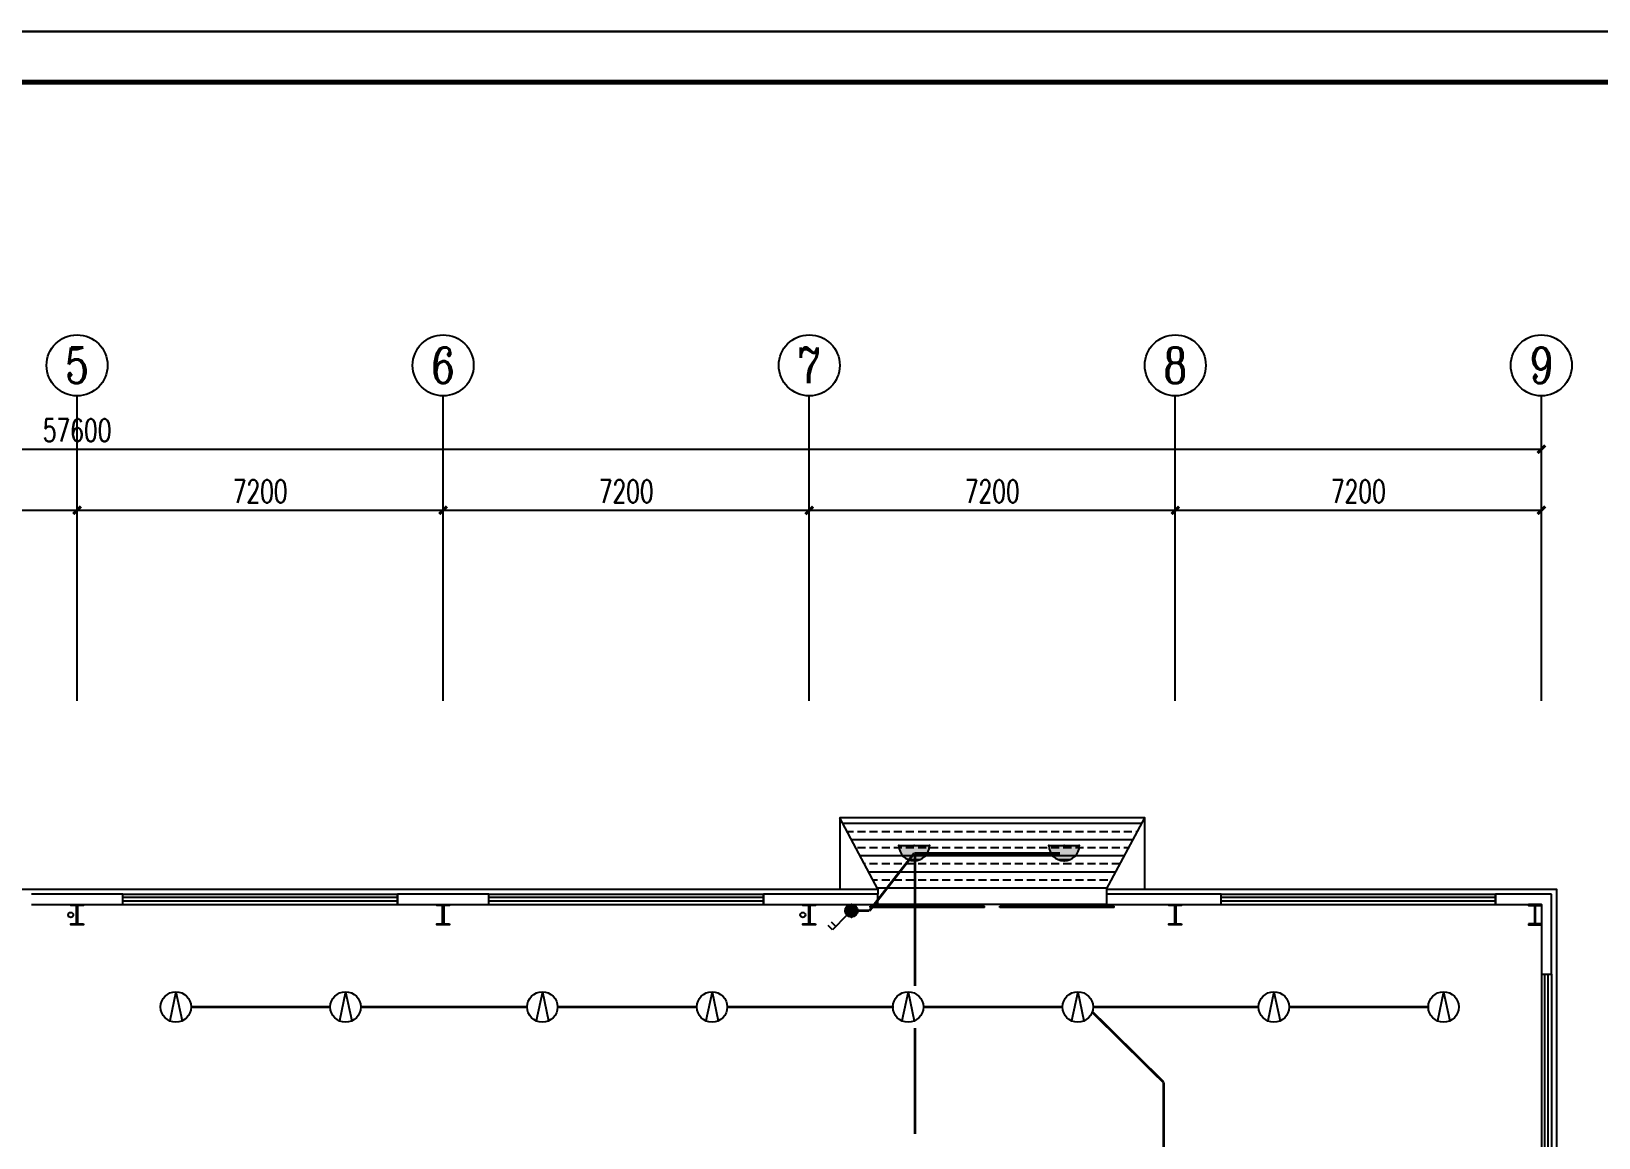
# Model space of a CAD drawing. Extents: x 12152 to 491505, y 111028 to 412681.
# Drawn here: x 65920 to 96747, y 209407 to 231162 of the extents above; entities that cross this region are included whole.
import ezdxf
from ezdxf.enums import TextEntityAlignment as Align

# ---------------------------------------------------------------- set-up
doc = ezdxf.new("R2010")
doc.units = 0
doc.header["$LTSCALE"] = 1000
doc.header["$MEASUREMENT"] = 0
for name, color, linetype in [('AXIS', 3, 'Continuous'), ('AXIS_TEXT', 7, 'Continuous'), ('COLUMN', 9, 'Continuous'), ('EQUIP-照明', 3, 'Continuous'), ('GROUND', 2, 'Continuous'), ('PUB_HATCH', 8, 'Continuous'), ('PUB_TITLE', 4, 'Continuous'), ('TEL_TEXT', 7, 'Continuous'), ('VPIPE-雨水', 4, 'Continuous'), ('WALL', 11, 'Continuous'), ('WINDOW', 4, 'Continuous'), ('WIRE-照明', 1, 'Continuous'), ('图框(锁住)', 7, 'Continuous')]:
    doc.layers.add(name, color=color, linetype=linetype)
doc.layers.add('yichutu', color=7, linetype='Continuous', true_color=0xffffff, plot=False)
doc.styles.add('_TCH_AXIS', font='COMPLEX', dxfattribs={"bigfont": 'GBCBIG'})
doc.styles.add('_TCH_DIM_T3', font='SIMPLEX', dxfattribs={"width": 0.705882, "bigfont": 'GBCBIG'})
doc.styles.add('_TCH_LABEL', font='COMPLEX', dxfattribs={"bigfont": 'GBCBIG'})
doc.styles.add('_TEL_DIM', font='SIMPLEX', dxfattribs={"width": 0.8, "height": 3.5, "bigfont": 'HZTXT'})
doc.styles.add('COMPLEX', font='COMPLEX')
doc.styles.get("Standard").update_dxf_attribs({"font": 'gbenor.shx', "bigfont": 'gbcbig.shx'})
doc.dimstyles.new('_TCH_ARCH&&150', dxfattribs={"dimtxt": 446.25, "dimasz": 150, "dimexe": 375, "dimexo": 450, "dimgap": 150, "dimtad": 1, "dimdec": 0, "dimzin": 0, "dimdsep": 46, "dimtxsty": '_TCH_DIM_T3', "dimblk": 'ARCHTICK', "dimcen": 0.09, "dimclrt": 7, "dimazin": 2, "dimtfac": 1, "dimtdec": 0, "dimtix": 1, "dimtmove": 2, "dimatfit": 3, "dimfxl": 1, "dimtolj": 1, "dimtzin": 0, "dimarcsym": 0})

# ---------------------------------------------------------------- blocks, each defined once
blk = doc.blocks.new('EQWEWQEWQEQEQWEQWE')
at = {"layer": 'PUB_HATCH'}
h = blk.add_hatch(dxfattribs=at)
h.set_pattern_fill('ANSI33', color=256, scale=100, angle=135, style=0)
h.set_pattern_definition([(180, (-3000, 0), (-3e-14, -317.5), []), (180, (-3158.75, 158.75), (-3e-14, -317.5), [158.75, -79.375])])
h.paths.add_polyline_path([(-2192, 1500), (-2250, 1500), (-2250, 1400), (-3000, 0), (-1326, 0)])
h.paths.add_polyline_path([(-2, 1500), (-2192, 1500), (-1326, 0), (-668, 0, 0.188853)])
h.paths.add_polyline_path([(2, 1500), (-2, 1500, -0.188853), (-668, 0), (668, 0, -0.188853)])
h.paths.add_polyline_path([(2192, 1500), (2, 1500, 0.188853), (668, 0), (1326, 0)])
h.paths.add_polyline_path([(2250, 1400), (2250, 1500), (2192, 1500), (1326, 0), (3000, 0)])
at = {"layer": 'GROUND'}
for points in [[(3000, 1400), (3000, 0), (-3000, 0), (-3000, 1400)], [(-2250, 1400), (-3000, 0)], [(2250, 1400), (3000, 0)]]:
    blk.add_lwpolyline(points, dxfattribs=at)
at = {"layer": '图框(锁住)', "color": 0}
for points in [[(-2250, 1400), (-2250, 1500)], [(2250, 1400), (2250, 1500)]]:
    blk.add_lwpolyline(points, dxfattribs=at)
blk = doc.blocks.new('_ArchTick')
at = {"color": 0, "linetype": 'ByBlock', "const_width": 0.4}
blk.add_lwpolyline([(-0.5, -0.5), (0.5, 0.5)], dxfattribs=at)
blk = doc.blocks.new('*D39')
at = {"layer": 'AXIS', "color": 0, "lineweight": -2, "transparency": 16777216}
for p, q in [((59620, 218444), (59620, 222119)), ((66820, 218444), (66820, 222119)), ((59620, 221744), (66820, 221744))]:
    blk.add_line(p, q, dxfattribs=at)
at = {"layer": 'Defpoints', "color": 0, "transparency": 16777216}
for p in [(66820, 221744), (59620, 217994), (66820, 217994)]:
    blk.add_point(p, dxfattribs=at)
at = {"layer": 'AXIS', "color": 0, "lineweight": -2, "transparency": 16777216, "xscale": 150, "yscale": 150, "zscale": 150, "rotation": 180}
blk.add_blockref('_ArchTick', (59620, 221744), dxfattribs=at)
at = {"layer": 'AXIS', "color": 0, "lineweight": -2, "transparency": 16777216, "xscale": 150, "yscale": 150, "zscale": 150}
blk.add_blockref('_ArchTick', (66820, 221744), dxfattribs=at)
at = {"layer": 'AXIS', "color": 7, "transparency": 16777216, "insert": (63220, 222117), "char_height": 446.2, "attachment_point": 5, "style": '_TCH_DIM_T3'}
blk.add_mtext('\\A1;7200', dxfattribs=at)
blk = doc.blocks.new('*D40')
at = {"layer": 'AXIS', "color": 0, "lineweight": -2, "transparency": 16777216}
for p, q in [((66820, 218444), (66820, 222119)), ((74020, 218444), (74020, 222119)), ((66820, 221744), (74020, 221744))]:
    blk.add_line(p, q, dxfattribs=at)
at = {"layer": 'Defpoints', "color": 0, "transparency": 16777216}
for p in [(74020, 221744), (66820, 217994), (74020, 217994)]:
    blk.add_point(p, dxfattribs=at)
at = {"layer": 'AXIS', "color": 0, "lineweight": -2, "transparency": 16777216, "xscale": 150, "yscale": 150, "zscale": 150, "rotation": 180}
blk.add_blockref('_ArchTick', (66820, 221744), dxfattribs=at)
at = {"layer": 'AXIS', "color": 0, "lineweight": -2, "transparency": 16777216, "xscale": 150, "yscale": 150, "zscale": 150}
blk.add_blockref('_ArchTick', (74020, 221744), dxfattribs=at)
at = {"layer": 'AXIS', "color": 7, "transparency": 16777216, "insert": (70420, 222117), "char_height": 446.2, "attachment_point": 5, "style": '_TCH_DIM_T3'}
blk.add_mtext('\\A1;7200', dxfattribs=at)
blk = doc.blocks.new('*D41')
at = {"layer": 'AXIS', "color": 0, "lineweight": -2, "transparency": 16777216}
for p, q in [((74020, 218444), (74020, 222119)), ((81220, 218444), (81220, 222119)), ((74020, 221744), (81220, 221744))]:
    blk.add_line(p, q, dxfattribs=at)
at = {"layer": 'Defpoints', "color": 0, "transparency": 16777216}
for p in [(81220, 221744), (74020, 217994), (81220, 217994)]:
    blk.add_point(p, dxfattribs=at)
at = {"layer": 'AXIS', "color": 0, "lineweight": -2, "transparency": 16777216, "xscale": 150, "yscale": 150, "zscale": 150, "rotation": 180}
blk.add_blockref('_ArchTick', (74020, 221744), dxfattribs=at)
at = {"layer": 'AXIS', "color": 0, "lineweight": -2, "transparency": 16777216, "xscale": 150, "yscale": 150, "zscale": 150}
blk.add_blockref('_ArchTick', (81220, 221744), dxfattribs=at)
at = {"layer": 'AXIS', "color": 7, "transparency": 16777216, "insert": (77620, 222117), "char_height": 446.2, "attachment_point": 5, "style": '_TCH_DIM_T3'}
blk.add_mtext('\\A1;7200', dxfattribs=at)
blk = doc.blocks.new('*D42')
at = {"layer": 'AXIS', "color": 0, "lineweight": -2, "transparency": 16777216}
for p, q in [((81220, 218444), (81220, 222119)), ((88420, 218444), (88420, 222119)), ((81220, 221744), (88420, 221744))]:
    blk.add_line(p, q, dxfattribs=at)
at = {"layer": 'Defpoints', "color": 0, "transparency": 16777216}
for p in [(88420, 221744), (81220, 217994), (88420, 217994)]:
    blk.add_point(p, dxfattribs=at)
at = {"layer": 'AXIS', "color": 0, "lineweight": -2, "transparency": 16777216, "xscale": 150, "yscale": 150, "zscale": 150, "rotation": 180}
blk.add_blockref('_ArchTick', (81220, 221744), dxfattribs=at)
at = {"layer": 'AXIS', "color": 0, "lineweight": -2, "transparency": 16777216, "xscale": 150, "yscale": 150, "zscale": 150}
blk.add_blockref('_ArchTick', (88420, 221744), dxfattribs=at)
at = {"layer": 'AXIS', "color": 7, "transparency": 16777216, "insert": (84820, 222117), "char_height": 446.2, "attachment_point": 5, "style": '_TCH_DIM_T3'}
blk.add_mtext('\\A1;7200', dxfattribs=at)
blk = doc.blocks.new('*D43')
at = {"layer": 'AXIS', "color": 0, "lineweight": -2, "transparency": 16777216}
for p, q in [((88420, 218444), (88420, 222119)), ((95620, 218444), (95620, 222119)), ((88420, 221744), (95620, 221744))]:
    blk.add_line(p, q, dxfattribs=at)
at = {"layer": 'Defpoints', "color": 0, "transparency": 16777216}
for p in [(95620, 221744), (88420, 217994), (95620, 217994)]:
    blk.add_point(p, dxfattribs=at)
at = {"layer": 'AXIS', "color": 0, "lineweight": -2, "transparency": 16777216, "xscale": 150, "yscale": 150, "zscale": 150, "rotation": 180}
blk.add_blockref('_ArchTick', (88420, 221744), dxfattribs=at)
at = {"layer": 'AXIS', "color": 0, "lineweight": -2, "transparency": 16777216, "xscale": 150, "yscale": 150, "zscale": 150}
blk.add_blockref('_ArchTick', (95620, 221744), dxfattribs=at)
at = {"layer": 'AXIS', "color": 7, "transparency": 16777216, "insert": (92020, 222117), "char_height": 446.2, "attachment_point": 5, "style": '_TCH_DIM_T3'}
blk.add_mtext('\\A1;7200', dxfattribs=at)
blk = doc.blocks.new('*D44')
at = {"layer": 'AXIS', "color": 0, "lineweight": -2, "transparency": 16777216}
for p, q in [((38020, 218444), (38020, 223319)), ((95620, 218444), (95620, 223319)), ((38020, 222944), (95620, 222944))]:
    blk.add_line(p, q, dxfattribs=at)
at = {"layer": 'Defpoints', "color": 0, "transparency": 16777216}
for p in [(95620, 222944), (38020, 217994), (95620, 217994)]:
    blk.add_point(p, dxfattribs=at)
at = {"layer": 'AXIS', "color": 0, "lineweight": -2, "transparency": 16777216, "xscale": 150, "yscale": 150, "zscale": 150, "rotation": 180}
blk.add_blockref('_ArchTick', (38020, 222944), dxfattribs=at)
at = {"layer": 'AXIS', "color": 0, "lineweight": -2, "transparency": 16777216, "xscale": 150, "yscale": 150, "zscale": 150}
blk.add_blockref('_ArchTick', (95620, 222944), dxfattribs=at)
at = {"layer": 'AXIS', "color": 7, "transparency": 16777216, "insert": (66820, 223317), "char_height": 446.2, "attachment_point": 5, "style": '_TCH_DIM_T3'}
blk.add_mtext('\\A1;57600', dxfattribs=at)
blk = doc.blocks.new('$DorLib2D$00000127')
at = {"color": 0, "linetype": 'Continuous'}
for p, q in [((-0.0333, 0.7949, -93.75), (-0.5333, 0.7949, -93.75)), ((-0.5333, 0.7949, -93.75), (-0.5333, 0.6904, -93.75)), ((-0.0333, 0.7949, -93.75), (-0.0333, 0.6904, -93.75)), ((0.0333, 0.7949, -93.75), (0.0333, 0.6904, -93.75)), ((0.5333, 0.7949, -93.75), (0.0333, 0.7949, -93.75)), ((0.5333, 0.7949, -93.75), (0.5333, 0.6904, -93.75)), ((-0.0333, 0.6904, -93.75), (-0.5333, 0.6904, -93.75)), ((0.5333, 0.6904, -93.75), (0.0333, 0.6904, -93.75)), ((0.5, 0.5, -93.75), (-0.5, 0.5, -93.75))]:
    blk.add_line(p, q, dxfattribs=at)
blk = doc.blocks.new('$TCHSYS$WIN2D')
for p, q in [((-0.5, 0.5), (0.5, 0.5)), ((-0.5, 0.5), (-0.5, -0.5)), ((0.5, 0.5), (0.5, -0.5)), ((0.5, 0.1667), (-0.5, 0.1667)), ((0.5, -0.1667), (-0.5, -0.1667)), ((-0.5, -0.5), (0.5, -0.5))]:
    blk.add_line(p, q)
blk = doc.blocks.new('_AXISO')
blk.add_circle((0, 0), 0.5)
at = {"layer": 'AXIS_TEXT', "style": 'COMPLEX', "width": 1.041667}
blk.add_attdef('A', text='', height=0.56, dxfattribs=at).set_placement((-0.25, -0.28), (0.25, -0.28), align=Align.FIT)
blk = doc.blocks.new('$equip$00001177')
for q in [(-0.203, -0.457), (0.203, -0.457)]:
    blk.add_line((0, 0.5), q)
blk.add_circle((0, 0), 0.5)
at = {"style": '_TCH_LABEL', "flags": 9}
blk.add_attdef('A', (0, 0), '', height=0.00002, dxfattribs=at)
blk = doc.blocks.new('$equip$00001168')
blk.add_line((-0.5, 0), (0.5, 0))
blk.add_arc((0, 0), 0.5, 180, 0)
for p in [(-0.5, 0), (0, 0), (0.5, 0), (0, -0.5)]:
    blk.add_point(p)
for points in [[(0.433, -0.25), (-0.433, -0.25), (0.5, 0), (-0.5, 0)], [(0.25, -0.433), (-0.25, -0.433), (0.433, -0.25), (-0.433, -0.25)], [(0, -0.5), (0, -0.5), (0.25, -0.433), (-0.25, -0.433)]]:
    blk.add_solid(points)
at = {"flags": 9}
blk.add_attdef('A', (0, 0), '', height=0.00002, dxfattribs=at)
blk = doc.blocks.new('$equip$00001963')
for p, q in [((0.147, 0.356), (0.625, 0.833)), ((0.512, 0.72), (0.653, 0.579)), ((0.625, 0.833), (0.766, 0.692))]:
    blk.add_line(p, q)
blk.add_circle((0, 0.208), 0.208)
for p in [(-0.208, 0.208), (0, 0.417), (0, 0), (0.208, 0.208)]:
    blk.add_point(p)
for points in [[(-0.18, 0.313), (0.18, 0.313), (-0.208, 0.208), (0.208, 0.208)], [(-0.18, 0.104), (0.18, 0.104), (-0.208, 0.208), (0.208, 0.208)], [(-0.104, 0.389), (0.104, 0.389), (-0.18, 0.313), (0.18, 0.313)], [(-0.104, 0.028), (0.104, 0.028), (-0.18, 0.104), (0.18, 0.104)], [(0, 0.417), (0, 0.417), (-0.104, 0.389), (0.104, 0.389)], [(0, 0), (0, 0), (-0.104, 0.028), (0.104, 0.028)]]:
    blk.add_solid(points)
at = {"layer": 'TEL_TEXT', "style": '_TEL_DIM', "flags": 1}
blk.add_attdef('A', text='', height=0.00002, dxfattribs=at).set_placement((0, 0), align=Align.MIDDLE_CENTER)
blk = doc.blocks.new('yct-1051-594-105100-59400-100-1002.0')
at = {"layer": 'yichutu', "color": 7, "true_color": 0xffffff}
blk.add_lwpolyline([(0, 0), (0, 59400), (105100, 59400), (105100, 0)], close=True, dxfattribs=at)

msp = doc.modelspace()

# ---------------------------------------------------------------- linework, layer by layer
at = {"layer": 'AXIS', "color": 0}
for p, q in [((66819.8, 217994.2), (66819.8, 223994.2)), ((74019.8, 217994.2), (74019.8, 223994.2)), ((81219.8, 217994.2), (81219.8, 223994.2)), ((88419.8, 217994.2), (88419.8, 223994.2)), ((95619.8, 217994.2), (95619.8, 223994.2))]:
    msp.add_line(p, q, dxfattribs=at)
at = {"layer": 'COLUMN', "color": 6}
for points in [[(66944.8, 213614.2), (66944.8, 213594.2), (66694.8, 213594.2), (66694.8, 213614.2), (66809.8, 213614.2), (66809.8, 213974.2), (66694.8, 213974.2), (66694.8, 213994.2), (66944.8, 213994.2), (66944.8, 213974.2), (66829.8, 213974.2), (66829.8, 213614.2)], [(74144.8, 213614.2), (74144.8, 213594.2), (73894.8, 213594.2), (73894.8, 213614.2), (74009.8, 213614.2), (74009.8, 213974.2), (73894.8, 213974.2), (73894.8, 213994.2), (74144.8, 213994.2), (74144.8, 213974.2), (74029.8, 213974.2), (74029.8, 213614.2)], [(81344.8, 213614.2), (81344.8, 213594.2), (81094.8, 213594.2), (81094.8, 213614.2), (81209.8, 213614.2), (81209.8, 213974.2), (81094.8, 213974.2), (81094.8, 213994.2), (81344.8, 213994.2), (81344.8, 213974.2), (81229.8, 213974.2), (81229.8, 213614.2)], [(88544.8, 213614.2), (88544.8, 213594.2), (88294.8, 213594.2), (88294.8, 213614.2), (88409.8, 213614.2), (88409.8, 213974.2), (88294.8, 213974.2), (88294.8, 213994.2), (88544.8, 213994.2), (88544.8, 213974.2), (88429.8, 213974.2), (88429.8, 213614.2)], [(95369.8, 213614.2), (95369.8, 213594.2), (95619.8, 213594.2), (95619.8, 213614.2), (95504.8, 213614.2), (95504.8, 213974.2), (95619.8, 213974.2), (95619.8, 213994.2), (95369.8, 213994.2), (95369.8, 213974.2), (95484.8, 213974.2), (95484.8, 213614.2)]]:
    msp.add_lwpolyline(points, close=True, dxfattribs=at)
at = {"layer": 'PUB_TITLE', "color": 0}
msp.add_lwpolyline([(13548.8, 171762.5), (118648.8, 171762.5), (118648.8, 231162.5), (13548.8, 231162.5)], close=True, dxfattribs=at)
at = {"layer": 'PUB_TITLE', "color": 0, "const_width": 100}
msp.add_lwpolyline([(16048.8, 172762.5), (117648.8, 172762.5), (117648.8, 230162.5), (16048.8, 230162.5)], close=True, dxfattribs=at)
at = {"layer": 'VPIPE-雨水'}
for centre in [(66693.8, 213786), (81093.8, 213786)]:
    msp.add_circle(centre, 50, dxfattribs=at)
at = {"layer": 'WALL', "color": 0}
for p, q in [((67719.8, 214194.2), (65919.8, 214194.2)), ((65919.8, 213994.2), (67719.8, 213994.2)), ((67719.8, 213994.2), (67719.8, 214194.2)), ((74919.8, 214194.2), (73119.8, 214194.2)), ((73119.8, 214194.2), (73119.8, 213994.2)), ((73119.8, 213994.2), (74919.8, 213994.2)), ((74919.8, 213994.2), (74919.8, 214194.2)), ((82569.8, 214194.2), (80319.8, 214194.2)), ((80319.8, 214194.2), (80319.8, 213994.2)), ((80319.8, 213994.2), (82569.8, 213994.2)), ((82569.8, 213994.2), (82569.8, 214194.2)), ((89319.8, 214194.2), (87069.8, 214194.2)), ((87069.8, 214194.2), (87069.8, 213994.2)), ((87069.8, 213994.2), (89319.8, 213994.2)), ((89319.8, 213994.2), (89319.8, 214194.2)), ((95819.8, 214194.2), (94719.8, 214194.2)), ((94719.8, 214194.2), (94719.8, 213994.2)), ((94719.8, 213994.2), (95619.8, 213994.2)), ((95619.8, 213994.2), (95619.8, 212619.2)), ((95819.8, 212619.2), (95819.8, 214194.2)), ((95619.8, 212619.2), (95819.8, 212619.2))]:
    msp.add_line(p, q, dxfattribs=at)
at = {"layer": 'WIRE-照明', "linetype": 'Continuous', "const_width": 52.5}
for points in [[(82404.2, 213869.2), (83284.2, 215000.3)], [(83284.2, 215000.3), (86152.6, 215000.3)], [(83299.9, 212389.2), (83299.9, 214951.2)], [(82049.8, 213869.2), (82404.2, 213869.2)], [(69062.6, 211977.3), (71798.4, 211977.3)], [(72400.1, 211978.5), (75679.6, 211978.5)], [(76271.2, 211977.3), (79005.2, 211977.3)], [(79608.7, 211978.5), (82885.5, 211978.5)], [(83464.4, 211977.2), (86196.3, 211977.2)], [(88189.1, 210496.5), (86790.3, 211876.6)], [(86801.9, 211978.5), (90052.7, 211978.5)], [(90659.7, 211977.3), (93409.5, 211977.3)], [(83299.9, 209476.7), (83299.9, 211564.2)], [(88189.1, 209177.4), (88189.1, 210496.5)]]:
    msp.add_lwpolyline(points, dxfattribs=at)
at = {"layer": '图框(锁住)', "color": 0}
for points in [[(51069.8, 214294.2), (82569.8, 214294.2)], [(87069.8, 214294.2), (95919.8, 214294.2), (95919.8, 188294.2), (87069.8, 188294.2)]]:
    msp.add_lwpolyline(points, dxfattribs=at)

# ---------------------------------------------------------------- block references
at = {"layer": 'AXIS', "color": 0}
ref = msp.add_blockref('_AXISO', (66819.8, 224594.2), dxfattribs=dict(at, xscale=1200, yscale=1200, zscale=1200))
ref.add_attrib('A', '5', dxfattribs={"layer": 'AXIS_TEXT', "color": 0, "height": 698.9, "style": '_TCH_AXIS'}).set_placement((66586.9, 224244.7), (67052.8, 224244.7), align=Align.FIT)
ref = msp.add_blockref('_AXISO', (74019.8, 224594.2), dxfattribs=dict(at, xscale=1200, yscale=1200, zscale=1200))
ref.add_attrib('A', '6', dxfattribs={"layer": 'AXIS_TEXT', "color": 0, "height": 698.9, "style": '_TCH_AXIS'}).set_placement((73786.9, 224244.7), (74252.8, 224244.7), align=Align.FIT)
ref = msp.add_blockref('_AXISO', (81219.8, 224594.2), dxfattribs=dict(at, xscale=1200, yscale=1200, zscale=1200))
ref.add_attrib('A', '7', dxfattribs={"layer": 'AXIS_TEXT', "color": 0, "height": 698.9, "style": '_TCH_AXIS'}).set_placement((80986.9, 224244.7), (81452.8, 224244.7), align=Align.FIT)
ref = msp.add_blockref('_AXISO', (88419.8, 224594.2), dxfattribs=dict(at, xscale=1200, yscale=1200, zscale=1200))
ref.add_attrib('A', '8', dxfattribs={"layer": 'AXIS_TEXT', "color": 0, "height": 698.9, "style": '_TCH_AXIS'}).set_placement((88186.9, 224244.7), (88652.8, 224244.7), align=Align.FIT)
ref = msp.add_blockref('_AXISO', (95619.8, 224594.2), dxfattribs=dict(at, xscale=1200, yscale=1200, zscale=1200))
ref.add_attrib('A', '9', dxfattribs={"layer": 'AXIS_TEXT', "color": 0, "height": 698.9, "style": '_TCH_AXIS'}).set_placement((95386.9, 224244.7), (95852.8, 224244.7), align=Align.FIT)
at = {"layer": 'EQUIP-照明'}
ref = msp.add_blockref('$equip$00001168', (83282.6, 215150.3), dxfattribs=dict(at, xscale=600, yscale=600, zscale=600))
ref.add_attrib('A', '天棚灯', (83282.6, 215150.3), dxfattribs={"layer": '0', "height": 0.012, "flags": 8})
ref = msp.add_blockref('$equip$00001168', (86232.4, 215150.3), dxfattribs=dict(at, xscale=600, yscale=600, zscale=600))
ref.add_attrib('A', '天棚灯', (86232.4, 215150.3), dxfattribs={"layer": '0', "height": 0.012, "flags": 8})
ref = msp.add_blockref('$equip$00001963', (82049.8, 213994.2), dxfattribs=dict(at, xscale=600, yscale=600, zscale=600, rotation=180))
ref.add_attrib('A', '双联开关', dxfattribs={"layer": 'TEL_TEXT', "height": 0.012, "style": '_TEL_DIM'}).set_placement((82049.8, 213994.2), align=Align.MIDDLE_CENTER)
ref = msp.add_blockref('$equip$00001177', (68762.6, 211976.7), dxfattribs=dict(at, xscale=600, yscale=600, zscale=600))
ref.add_attrib('A', '深照型灯', (68762.6, 211976.7), dxfattribs={"layer": '0', "height": 0.012, "style": '_TCH_LABEL', "flags": 8})
ref = msp.add_blockref('$equip$00001177', (72100.1, 211976.7), dxfattribs=dict(at, xscale=600, yscale=600, zscale=600))
ref.add_attrib('A', '深照型灯', (72100.1, 211976.7), dxfattribs={"layer": '0', "height": 0.012, "style": '_TCH_LABEL', "flags": 8})
ref = msp.add_blockref('$equip$00001177', (75971.2, 211976.7), dxfattribs=dict(at, xscale=600, yscale=600, zscale=600))
ref.add_attrib('A', '深照型灯', (75971.2, 211976.7), dxfattribs={"layer": '0', "height": 0.012, "style": '_TCH_LABEL', "flags": 8})
ref = msp.add_blockref('$equip$00001177', (79308.7, 211976.7), dxfattribs=dict(at, xscale=600, yscale=600, zscale=600))
ref.add_attrib('A', '深照型灯', (79308.7, 211976.7), dxfattribs={"layer": '0', "height": 0.012, "style": '_TCH_LABEL', "flags": 8})
ref = msp.add_blockref('$equip$00001177', (83164.4, 211976.7), dxfattribs=dict(at, xscale=600, yscale=600, zscale=600))
ref.add_attrib('A', '深照型灯', (83164.4, 211976.7), dxfattribs={"layer": '0', "height": 0.012, "style": '_TCH_LABEL', "flags": 8})
ref = msp.add_blockref('$equip$00001177', (86501.9, 211976.7), dxfattribs=dict(at, xscale=600, yscale=600, zscale=600))
ref.add_attrib('A', '深照型灯', (86501.9, 211976.7), dxfattribs={"layer": '0', "height": 0.012, "style": '_TCH_LABEL', "flags": 8})
ref = msp.add_blockref('$equip$00001177', (90359.7, 211976.7), dxfattribs=dict(at, xscale=600, yscale=600, zscale=600))
ref.add_attrib('A', '深照型灯', (90359.7, 211976.7), dxfattribs={"layer": '0', "height": 0.012, "style": '_TCH_LABEL', "flags": 8})
ref = msp.add_blockref('$equip$00001177', (93697.2, 211976.7), dxfattribs=dict(at, xscale=600, yscale=600, zscale=600))
ref.add_attrib('A', '深照型灯', (93697.2, 211976.7), dxfattribs={"layer": '0', "height": 0.012, "style": '_TCH_LABEL', "flags": 8})
at = {"layer": 'WINDOW', "color": 0, "yscale": 200}
for name, p, xscale, zscale, rotation in [('$TCHSYS$WIN2D', (70419.8, 214094.2), -5400, -5400, 180), ('$TCHSYS$WIN2D', (77619.8, 214094.2), -5400, -5400, 180), ('$DorLib2D$00000127', (84819.8, 214094.2), -4500, -4500, 180), ('$TCHSYS$WIN2D', (92019.8, 214094.2), -5400, -5400, 180), ('$TCHSYS$WIN2D', (95719.8, 210819.2), -3600, -3600, 90)]:
    msp.add_blockref(name, p, dxfattribs=dict(at, xscale=xscale, zscale=zscale, rotation=rotation))
at = {"layer": 'yichutu'}
msp.add_blockref('yct-1051-594-105100-59400-100-1002.0', (13548.8, 171762.5), dxfattribs=at)
at = {"layer": '图框(锁住)', "color": 0, "xscale": -1, "rotation": 180}
msp.add_blockref('EQWEWQEWQEQEQWEQWE', (84819.8, 215694.2), dxfattribs=at)

# ---------------------------------------------------------------- dimensions: what is measured, and where the dimension line sits
at = {"layer": 'AXIS', "color": 0}
for p1, p2, distance, picture, middle in [((38019.8, 217994.2), (95619.8, 217994.2), 4950, '*D44', (66819.8, 223317.3)), ((59619.8, 217994.2), (66819.8, 217994.2), 3750, '*D39', (63219.8, 222117.3)), ((66819.8, 217994.2), (74019.8, 217994.2), 3750, '*D40', (70419.8, 222117.3)), ((74019.8, 217994.2), (81219.8, 217994.2), 3750, '*D41', (77619.8, 222117.3)), ((81219.8, 217994.2), (88419.8, 217994.2), 3750, '*D42', (84819.8, 222117.3)), ((88419.8, 217994.2), (95619.8, 217994.2), 3750, '*D43', (92019.8, 222117.3))]:
    dim = msp.add_aligned_dim(p1=p1, p2=p2, distance=distance, dimstyle='_TCH_ARCH&&150', dxfattribs=at)
    dim.commit()
    dim.dimension.update_dxf_attribs({"geometry": picture, "text_midpoint": middle})

doc.saveas('drawing.dxf')
